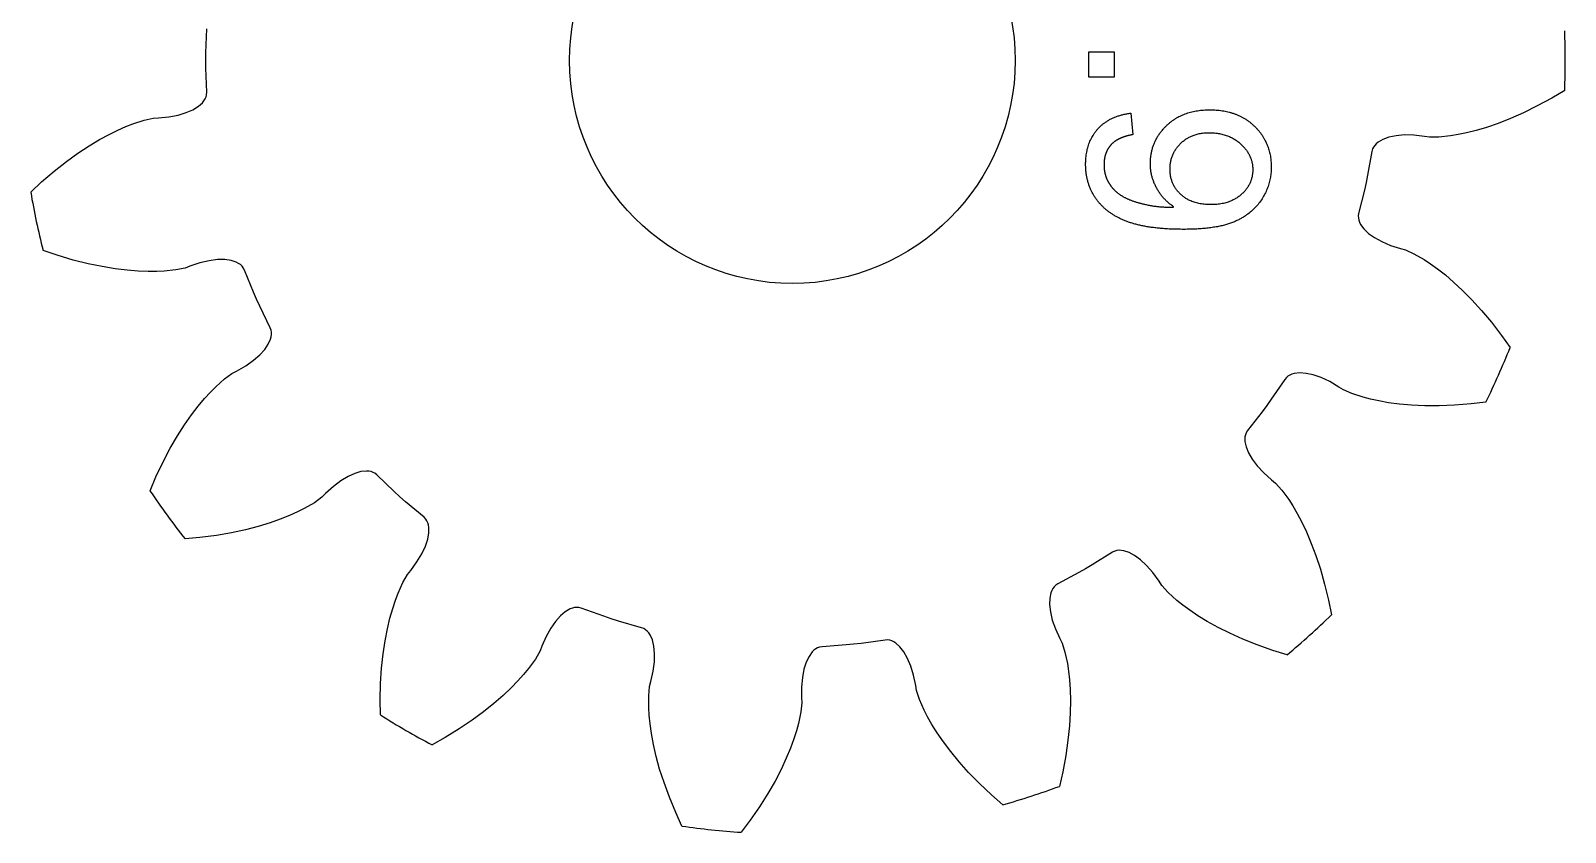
# Model space of a CAD drawing. Header units: millimetres. Extents: x 10 to 192, y -91 to 170.
# Drawn here: x 72.12 to 89, y 67.52 to 76.33 of the extents above; entities that cross this region are included whole.
import ezdxf

# ---------------------------------------------------------------- set-up
doc = ezdxf.new("R2010")
doc.units = ezdxf.units.MM
doc.layers.add('Sketch plane 01', color=7, linetype='Continuous')

msp = doc.modelspace()

# ---------------------------------------------------------------- linework, layer by layer
at = {"layer": 'Sketch plane 01'}
for p, q in [((74.051, 76.084), (74.059, 76.348)), ((74.051, 76.084), (74.059, 76.348)), ((74.05, 76), (74.051, 76.084)), ((74.05, 76), (74.051, 76.084)), ((74.051, 75.916), (74.05, 76)), ((74.051, 75.916), (74.05, 76)), ((83.759, 75.817), (83.759, 76.097)), ((83.759, 76.097), (84.038, 76.097)), ((84.038, 76.097), (84.038, 75.817)), ((74.059, 75.652), (74.051, 75.916)), ((74.059, 75.652), (74.051, 75.916)), ((84.038, 75.817), (83.759, 75.817)), ((74.052, 75.602), (74.058, 75.624)), ((74.052, 75.602), (74.058, 75.624)), ((74.058, 75.624), (74.059, 75.652)), ((74.058, 75.624), (74.059, 75.652)), ((88.994, 75.672), (88.853, 75.588)), ((88.994, 75.672), (88.853, 75.588)), ((73.834, 75.428), (73.908, 75.46)), ((73.834, 75.428), (73.908, 75.46)), ((73.908, 75.46), (73.968, 75.497)), ((73.908, 75.46), (73.968, 75.497)), ((73.968, 75.497), (74.013, 75.537)), ((73.968, 75.497), (74.013, 75.537)), ((74.013, 75.537), (74.029, 75.559)), ((74.013, 75.537), (74.029, 75.559)), ((74.029, 75.559), (74.043, 75.58)), ((74.029, 75.559), (74.043, 75.58)), ((74.043, 75.58), (74.052, 75.602)), ((74.043, 75.58), (74.052, 75.602)), ((88.692, 75.501), (88.54, 75.426)), ((88.692, 75.501), (88.54, 75.426)), ((88.853, 75.588), (88.692, 75.501)), ((88.853, 75.588), (88.692, 75.501)), ((73.083, 75.236), (73.171, 75.275)), ((73.083, 75.236), (73.171, 75.275)), ((73.171, 75.275), (73.248, 75.305)), ((73.171, 75.275), (73.248, 75.305)), ((73.248, 75.305), (73.372, 75.345)), ((73.248, 75.305), (73.372, 75.345)), ((73.248, 75.305), (73.248, 75.305)), ((73.372, 75.345), (73.471, 75.367)), ((73.372, 75.345), (73.471, 75.367)), ((73.471, 75.367), (73.528, 75.37)), ((73.471, 75.367), (73.528, 75.37)), ((73.528, 75.37), (73.644, 75.381)), ((73.528, 75.37), (73.644, 75.381)), ((73.644, 75.381), (73.746, 75.401)), ((73.644, 75.381), (73.746, 75.401)), ((73.746, 75.401), (73.834, 75.428)), ((73.746, 75.401), (73.834, 75.428)), ((84.221, 75.422), (84.243, 75.186)), ((88.261, 75.31), (88.133, 75.266)), ((88.261, 75.31), (88.133, 75.266)), ((88.396, 75.362), (88.261, 75.31)), ((88.396, 75.362), (88.261, 75.31)), ((88.54, 75.426), (88.396, 75.362)), ((88.54, 75.426), (88.396, 75.362)), ((72.765, 75.061), (72.881, 75.131)), ((72.765, 75.061), (72.881, 75.131)), ((72.881, 75.131), (72.986, 75.188)), ((72.881, 75.131), (72.986, 75.188)), ((72.986, 75.188), (73.083, 75.236)), ((72.986, 75.188), (73.083, 75.236)), ((86.942, 75.104), (86.921, 75.086)), ((86.942, 75.104), (86.921, 75.086)), ((86.994, 75.134), (86.942, 75.104)), ((86.994, 75.134), (86.942, 75.104)), ((87.06, 75.158), (86.994, 75.134)), ((87.06, 75.158), (86.994, 75.134)), ((87.139, 75.174), (87.06, 75.158)), ((87.139, 75.174), (87.06, 75.158)), ((87.231, 75.182), (87.139, 75.174)), ((87.231, 75.182), (87.139, 75.174)), ((87.335, 75.18), (87.231, 75.182)), ((87.335, 75.18), (87.231, 75.182)), ((87.45, 75.167), (87.335, 75.18)), ((87.45, 75.167), (87.335, 75.18)), ((87.507, 75.158), (87.45, 75.167)), ((87.507, 75.158), (87.45, 75.167)), ((87.609, 75.159), (87.507, 75.158)), ((87.609, 75.159), (87.507, 75.158)), ((87.738, 75.172), (87.609, 75.159)), ((87.738, 75.172), (87.609, 75.159)), ((87.82, 75.186), (87.738, 75.172)), ((87.82, 75.186), (87.738, 75.172)), ((87.914, 75.205), (87.82, 75.186)), ((87.914, 75.205), (87.82, 75.186)), ((88.018, 75.232), (87.914, 75.205)), ((88.018, 75.232), (87.914, 75.205)), ((88.133, 75.266), (88.018, 75.232)), ((88.133, 75.266), (88.018, 75.232)), ((72.516, 74.89), (72.644, 74.982)), ((72.516, 74.89), (72.644, 74.982)), ((72.644, 74.982), (72.765, 75.061)), ((72.644, 74.982), (72.765, 75.061)), ((86.872, 75.001), (86.826, 74.741)), ((86.872, 75.001), (86.826, 74.741)), ((86.88, 75.028), (86.872, 75.001)), ((86.88, 75.028), (86.872, 75.001)), ((86.89, 75.048), (86.88, 75.028)), ((86.89, 75.048), (86.88, 75.028)), ((86.904, 75.068), (86.89, 75.048)), ((86.904, 75.068), (86.89, 75.048)), ((86.921, 75.086), (86.904, 75.068)), ((86.921, 75.086), (86.904, 75.068)), ((72.244, 74.667), (72.383, 74.785)), ((72.244, 74.667), (72.383, 74.785)), ((72.383, 74.785), (72.516, 74.89)), ((72.383, 74.785), (72.516, 74.89)), ((72.124, 74.555), (72.244, 74.667)), ((72.124, 74.555), (72.244, 74.667)), ((86.809, 74.659), (86.791, 74.577)), ((86.809, 74.659), (86.791, 74.577)), ((86.826, 74.741), (86.809, 74.659)), ((86.826, 74.741), (86.809, 74.659)), ((86.791, 74.577), (86.727, 74.32)), ((86.791, 74.577), (86.727, 74.32)), ((86.727, 74.32), (86.723, 74.293)), ((86.727, 74.32), (86.723, 74.293)), ((86.723, 74.293), (86.724, 74.27)), ((86.723, 74.293), (86.724, 74.27)), ((86.724, 74.27), (86.729, 74.247)), ((86.724, 74.27), (86.729, 74.247)), ((86.729, 74.247), (86.737, 74.223)), ((86.729, 74.247), (86.737, 74.223)), ((86.737, 74.223), (86.749, 74.199)), ((86.737, 74.223), (86.749, 74.199)), ((86.749, 74.199), (86.785, 74.15)), ((86.749, 74.199), (86.785, 74.15)), ((86.785, 74.15), (86.836, 74.101)), ((86.785, 74.15), (86.836, 74.101)), ((86.836, 74.101), (86.901, 74.054)), ((86.836, 74.101), (86.901, 74.054)), ((86.901, 74.054), (86.982, 74.01)), ((86.901, 74.054), (86.982, 74.01)), ((86.982, 74.01), (87.078, 73.969)), ((86.982, 74.01), (87.078, 73.969)), ((87.078, 73.969), (87.188, 73.934)), ((87.078, 73.969), (87.188, 73.934)), ((87.188, 73.934), (87.244, 73.919)), ((87.188, 73.934), (87.244, 73.919)), ((87.244, 73.919), (87.336, 73.877)), ((87.244, 73.919), (87.336, 73.877)), ((72.416, 73.86), (72.26, 73.913)), ((72.416, 73.86), (72.26, 73.913)), ((72.591, 73.808), (72.416, 73.86)), ((72.591, 73.808), (72.416, 73.86)), ((72.755, 73.767), (72.591, 73.808)), ((72.755, 73.767), (72.591, 73.808)), ((72.91, 73.735), (72.755, 73.767)), ((72.91, 73.735), (72.755, 73.767)), ((73.985, 73.777), (73.875, 73.74)), ((73.985, 73.777), (73.875, 73.74)), ((74.086, 73.8), (73.985, 73.777)), ((74.086, 73.8), (73.985, 73.777)), ((74.177, 73.812), (74.086, 73.8)), ((74.177, 73.812), (74.086, 73.8)), ((74.258, 73.812), (74.177, 73.812)), ((74.258, 73.812), (74.177, 73.812)), ((74.328, 73.803), (74.258, 73.812)), ((74.328, 73.803), (74.258, 73.812)), ((74.385, 73.784), (74.328, 73.803)), ((74.385, 73.784), (74.328, 73.803)), ((74.409, 73.771), (74.385, 73.784)), ((74.409, 73.771), (74.385, 73.784)), ((74.43, 73.757), (74.409, 73.771)), ((74.43, 73.757), (74.409, 73.771)), ((74.448, 73.741), (74.43, 73.757)), ((74.448, 73.741), (74.43, 73.757)), ((87.336, 73.877), (87.449, 73.812)), ((87.336, 73.877), (87.449, 73.812)), ((87.449, 73.812), (87.518, 73.767)), ((87.449, 73.812), (87.518, 73.767)), ((87.518, 73.767), (87.596, 73.711)), ((87.518, 73.767), (87.596, 73.711)), ((73.052, 73.711), (72.91, 73.735)), ((73.052, 73.711), (72.91, 73.735)), ((73.186, 73.695), (73.052, 73.711)), ((73.186, 73.695), (73.052, 73.711)), ((73.306, 73.685), (73.186, 73.695)), ((73.306, 73.685), (73.186, 73.695)), ((73.414, 73.681), (73.306, 73.685)), ((73.414, 73.681), (73.306, 73.685)), ((73.51, 73.682), (73.414, 73.681)), ((73.51, 73.682), (73.414, 73.681)), ((73.592, 73.685), (73.51, 73.682)), ((73.592, 73.685), (73.51, 73.682)), ((73.721, 73.699), (73.592, 73.685)), ((73.721, 73.699), (73.592, 73.685)), ((73.821, 73.72), (73.721, 73.699)), ((73.821, 73.72), (73.721, 73.699)), ((73.875, 73.74), (73.821, 73.72)), ((73.875, 73.74), (73.821, 73.72)), ((74.462, 73.723), (74.448, 73.741)), ((74.462, 73.723), (74.448, 73.741)), ((74.475, 73.698), (74.462, 73.723)), ((74.475, 73.698), (74.462, 73.723)), ((74.574, 73.454), (74.475, 73.698)), ((74.574, 73.454), (74.475, 73.698)), ((87.596, 73.711), (87.681, 73.644)), ((87.596, 73.711), (87.681, 73.644)), ((87.681, 73.644), (87.772, 73.566)), ((87.681, 73.644), (87.772, 73.566)), ((74.608, 73.377), (74.574, 73.454)), ((74.608, 73.377), (74.574, 73.454)), ((87.772, 73.566), (87.871, 73.474)), ((87.772, 73.566), (87.871, 73.474)), ((87.871, 73.474), (87.972, 73.371)), ((87.871, 73.474), (87.972, 73.371)), ((74.642, 73.3), (74.608, 73.377)), ((74.642, 73.3), (74.608, 73.377)), ((74.758, 73.062), (74.642, 73.3)), ((74.758, 73.062), (74.642, 73.3)), ((87.972, 73.371), (88.078, 73.254)), ((87.972, 73.371), (88.078, 73.254)), ((88.078, 73.254), (88.187, 73.124)), ((88.078, 73.254), (88.187, 73.124)), ((88.187, 73.124), (88.298, 72.979)), ((88.187, 73.124), (88.298, 72.979)), ((74.737, 72.884), (74.762, 72.939)), ((74.737, 72.884), (74.762, 72.939)), ((74.767, 73.036), (74.758, 73.062)), ((74.767, 73.036), (74.758, 73.062)), ((74.762, 72.939), (74.768, 72.965)), ((74.762, 72.939), (74.768, 72.965)), ((74.771, 73.014), (74.767, 73.036)), ((74.771, 73.014), (74.767, 73.036)), ((74.768, 72.965), (74.772, 72.99)), ((74.768, 72.965), (74.772, 72.99)), ((74.772, 72.99), (74.771, 73.014)), ((74.772, 72.99), (74.771, 73.014)), ((88.298, 72.979), (88.393, 72.845)), ((88.298, 72.979), (88.393, 72.845)), ((74.573, 72.706), (74.643, 72.766)), ((74.573, 72.706), (74.643, 72.766)), ((74.643, 72.766), (74.698, 72.825)), ((74.643, 72.766), (74.698, 72.825)), ((74.698, 72.825), (74.737, 72.884)), ((74.698, 72.825), (74.737, 72.884)), ((74.336, 72.562), (74.387, 72.588)), ((74.336, 72.562), (74.387, 72.588)), ((74.387, 72.588), (74.488, 72.646)), ((74.387, 72.588), (74.488, 72.646)), ((74.488, 72.646), (74.573, 72.706)), ((74.488, 72.646), (74.573, 72.706)), ((74.1, 72.356), (74.158, 72.415)), ((74.1, 72.356), (74.158, 72.415)), ((74.158, 72.415), (74.254, 72.502)), ((74.158, 72.415), (74.254, 72.502)), ((74.254, 72.502), (74.336, 72.562)), ((74.254, 72.502), (74.336, 72.562)), ((85.915, 72.496), (85.767, 72.277)), ((85.915, 72.496), (85.767, 72.277)), ((85.933, 72.517), (85.915, 72.496)), ((85.933, 72.517), (85.915, 72.496)), ((85.95, 72.532), (85.933, 72.517)), ((85.95, 72.532), (85.933, 72.517)), ((85.971, 72.544), (85.95, 72.532)), ((85.971, 72.544), (85.95, 72.532)), ((85.994, 72.554), (85.971, 72.544)), ((85.994, 72.554), (85.971, 72.544)), ((86.02, 72.561), (85.994, 72.554)), ((86.02, 72.561), (85.994, 72.554)), ((86.08, 72.567), (86.02, 72.561)), ((86.08, 72.567), (86.02, 72.561)), ((86.15, 72.562), (86.08, 72.567)), ((86.15, 72.562), (86.08, 72.567)), ((86.229, 72.545), (86.15, 72.562)), ((86.229, 72.545), (86.15, 72.562)), ((86.316, 72.515), (86.229, 72.545)), ((86.316, 72.515), (86.229, 72.545)), ((86.411, 72.471), (86.316, 72.515)), ((86.411, 72.471), (86.316, 72.515)), ((86.511, 72.412), (86.411, 72.471)), ((86.511, 72.412), (86.411, 72.471)), ((86.559, 72.381), (86.511, 72.412)), ((86.559, 72.381), (86.511, 72.412)), ((73.966, 72.203), (74.035, 72.285)), ((73.966, 72.203), (74.035, 72.285)), ((74.035, 72.285), (74.1, 72.356)), ((74.035, 72.285), (74.1, 72.356)), ((85.767, 72.277), (85.718, 72.209)), ((85.767, 72.277), (85.718, 72.209)), ((86.652, 72.34), (86.559, 72.381)), ((86.652, 72.34), (86.559, 72.381)), ((86.776, 72.3), (86.652, 72.34)), ((86.776, 72.3), (86.652, 72.34)), ((86.856, 72.279), (86.776, 72.3)), ((86.856, 72.279), (86.776, 72.3)), ((86.949, 72.259), (86.856, 72.279)), ((86.949, 72.259), (86.856, 72.279)), ((87.056, 72.24), (86.949, 72.259)), ((87.056, 72.24), (86.949, 72.259)), ((87.175, 72.224), (87.056, 72.24)), ((87.175, 72.224), (87.056, 72.24)), ((88.126, 72.246), (87.963, 72.226)), ((88.126, 72.246), (87.963, 72.226)), ((73.815, 71.996), (73.893, 72.107)), ((73.815, 71.996), (73.893, 72.107)), ((73.893, 72.107), (73.966, 72.203)), ((73.893, 72.107), (73.966, 72.203)), ((85.668, 72.141), (85.506, 71.933)), ((85.668, 72.141), (85.506, 71.933)), ((85.718, 72.209), (85.668, 72.141)), ((85.718, 72.209), (85.668, 72.141)), ((87.31, 72.213), (87.175, 72.224)), ((87.31, 72.213), (87.175, 72.224)), ((87.454, 72.206), (87.31, 72.213)), ((87.454, 72.206), (87.31, 72.213)), ((87.611, 72.205), (87.454, 72.206)), ((87.611, 72.205), (87.454, 72.206)), ((87.781, 72.212), (87.611, 72.205)), ((87.781, 72.212), (87.611, 72.205)), ((87.963, 72.226), (87.781, 72.212)), ((87.963, 72.226), (87.781, 72.212)), ((73.737, 71.875), (73.815, 71.996)), ((73.737, 71.875), (73.815, 71.996)), ((85.491, 71.909), (85.483, 71.888)), ((85.491, 71.909), (85.483, 71.888)), ((85.506, 71.933), (85.491, 71.909)), ((85.506, 71.933), (85.491, 71.909)), ((73.579, 71.589), (73.658, 71.739)), ((73.579, 71.589), (73.658, 71.739)), ((73.658, 71.739), (73.737, 71.875)), ((73.658, 71.739), (73.737, 71.875)), ((85.477, 71.865), (85.475, 71.84)), ((85.477, 71.865), (85.475, 71.84)), ((85.475, 71.84), (85.477, 71.813)), ((85.475, 71.84), (85.477, 71.813)), ((85.483, 71.888), (85.477, 71.865)), ((85.483, 71.888), (85.477, 71.865)), ((85.477, 71.813), (85.489, 71.753)), ((85.477, 71.813), (85.489, 71.753)), ((85.489, 71.753), (85.515, 71.688)), ((85.489, 71.753), (85.515, 71.688)), ((73.5, 71.424), (73.579, 71.589)), ((73.5, 71.424), (73.579, 71.589)), ((85.515, 71.688), (85.556, 71.619)), ((85.515, 71.688), (85.556, 71.619)), ((85.556, 71.619), (85.612, 71.545)), ((85.556, 71.619), (85.612, 71.545)), ((73.436, 71.273), (73.5, 71.424)), ((73.436, 71.273), (73.5, 71.424)), ((75.614, 71.429), (75.535, 71.382)), ((75.614, 71.429), (75.535, 71.382)), ((75.688, 71.463), (75.614, 71.429)), ((75.688, 71.463), (75.614, 71.429)), ((75.755, 71.482), (75.688, 71.463)), ((75.755, 71.482), (75.688, 71.463)), ((75.815, 71.488), (75.755, 71.482)), ((75.815, 71.488), (75.755, 71.482)), ((75.842, 71.487), (75.815, 71.488)), ((75.842, 71.487), (75.815, 71.488)), ((75.867, 71.482), (75.842, 71.487)), ((75.867, 71.482), (75.842, 71.487)), ((75.89, 71.474), (75.867, 71.482)), ((75.89, 71.474), (75.867, 71.482)), ((75.91, 71.464), (75.89, 71.474)), ((75.91, 71.464), (75.89, 71.474)), ((75.932, 71.447), (75.91, 71.464)), ((75.932, 71.447), (75.91, 71.464)), ((76.122, 71.263), (75.932, 71.447)), ((76.122, 71.263), (75.932, 71.447)), ((85.612, 71.545), (85.683, 71.469)), ((85.612, 71.545), (85.683, 71.469)), ((85.683, 71.469), (85.77, 71.392)), ((85.683, 71.469), (85.77, 71.392)), ((85.77, 71.392), (85.814, 71.356)), ((85.77, 71.392), (85.814, 71.356)), ((75.367, 71.241), (75.326, 71.2)), ((75.367, 71.241), (75.326, 71.2)), ((75.452, 71.319), (75.367, 71.241)), ((75.452, 71.319), (75.367, 71.241)), ((75.535, 71.382), (75.452, 71.319)), ((75.535, 71.382), (75.452, 71.319)), ((76.184, 71.207), (76.122, 71.263)), ((76.184, 71.207), (76.122, 71.263)), ((85.814, 71.356), (85.882, 71.28)), ((85.814, 71.356), (85.882, 71.28)), ((85.882, 71.28), (85.958, 71.175)), ((85.882, 71.28), (85.958, 71.175)), ((75.131, 71.076), (75.057, 71.039)), ((75.131, 71.076), (75.057, 71.039)), ((75.243, 71.141), (75.131, 71.076)), ((75.243, 71.141), (75.131, 71.076)), ((75.326, 71.2), (75.243, 71.141)), ((75.326, 71.2), (75.243, 71.141)), ((76.247, 71.151), (76.184, 71.207)), ((76.247, 71.151), (76.184, 71.207)), ((76.449, 70.981), (76.247, 71.151)), ((76.449, 70.981), (76.247, 71.151)), ((85.958, 71.175), (86.003, 71.105)), ((85.958, 71.175), (86.003, 71.105)), ((86.003, 71.105), (86.051, 71.022)), ((86.003, 71.105), (86.051, 71.022)), ((74.756, 70.919), (74.627, 70.88)), ((74.756, 70.919), (74.627, 70.88)), ((74.869, 70.959), (74.756, 70.919)), ((74.869, 70.959), (74.756, 70.919)), ((74.969, 70.999), (74.869, 70.959)), ((74.969, 70.999), (74.869, 70.959)), ((75.057, 71.039), (74.969, 70.999)), ((75.057, 71.039), (74.969, 70.999)), ((76.468, 70.961), (76.449, 70.981)), ((76.468, 70.961), (76.449, 70.981)), ((76.481, 70.942), (76.468, 70.961)), ((76.481, 70.942), (76.468, 70.961)), ((76.491, 70.92), (76.481, 70.942)), ((76.491, 70.92), (76.481, 70.942)), ((76.498, 70.896), (76.491, 70.92)), ((76.498, 70.896), (76.491, 70.92)), ((76.503, 70.869), (76.498, 70.896)), ((76.503, 70.869), (76.498, 70.896)), ((86.051, 71.022), (86.102, 70.927)), ((86.051, 71.022), (86.102, 70.927)), ((86.102, 70.927), (86.153, 70.819)), ((86.102, 70.927), (86.153, 70.819)), ((73.985, 70.757), (73.821, 70.742)), ((73.985, 70.757), (73.821, 70.742)), ((74.166, 70.781), (73.985, 70.757)), ((74.166, 70.781), (73.985, 70.757)), ((74.333, 70.81), (74.166, 70.781)), ((74.333, 70.81), (74.166, 70.781)), ((74.487, 70.843), (74.333, 70.81)), ((74.487, 70.843), (74.333, 70.81)), ((74.627, 70.88), (74.487, 70.843)), ((74.627, 70.88), (74.487, 70.843)), ((76.465, 70.663), (76.491, 70.74)), ((76.465, 70.663), (76.491, 70.74)), ((76.491, 70.74), (76.503, 70.809)), ((76.491, 70.74), (76.503, 70.809)), ((76.503, 70.809), (76.503, 70.869)), ((76.503, 70.809), (76.503, 70.869)), ((86.153, 70.819), (86.206, 70.694)), ((86.153, 70.819), (86.206, 70.694)), ((76.372, 70.491), (76.426, 70.58)), ((76.372, 70.491), (76.426, 70.58)), ((76.426, 70.58), (76.465, 70.663)), ((76.426, 70.58), (76.465, 70.663)), ((84.022, 70.596), (83.798, 70.457)), ((84.022, 70.596), (83.798, 70.457)), ((84.047, 70.609), (84.022, 70.596)), ((84.047, 70.609), (84.022, 70.596)), ((84.068, 70.615), (84.047, 70.609)), ((84.068, 70.615), (84.047, 70.609)), ((84.092, 70.618), (84.068, 70.615)), ((84.092, 70.618), (84.068, 70.615)), ((84.117, 70.617), (84.092, 70.618)), ((84.117, 70.617), (84.092, 70.618)), ((84.144, 70.613), (84.117, 70.617)), ((84.144, 70.613), (84.117, 70.617)), ((84.202, 70.594), (84.144, 70.613)), ((84.202, 70.594), (84.144, 70.613)), ((84.264, 70.561), (84.202, 70.594)), ((84.264, 70.561), (84.202, 70.594)), ((84.329, 70.513), (84.264, 70.561)), ((84.329, 70.513), (84.264, 70.561)), ((86.206, 70.694), (86.257, 70.559)), ((86.206, 70.694), (86.257, 70.559)), ((86.257, 70.559), (86.306, 70.409)), ((86.257, 70.559), (86.306, 70.409)), ((76.267, 70.353), (76.303, 70.397)), ((76.267, 70.353), (76.303, 70.397)), ((76.303, 70.397), (76.372, 70.491)), ((76.303, 70.397), (76.372, 70.491)), ((83.725, 70.414), (83.652, 70.373)), ((83.725, 70.414), (83.652, 70.373)), ((83.798, 70.457), (83.725, 70.414)), ((83.798, 70.457), (83.725, 70.414)), ((84.396, 70.45), (84.329, 70.513)), ((84.396, 70.45), (84.329, 70.513)), ((84.464, 70.372), (84.396, 70.45)), ((84.464, 70.372), (84.396, 70.45)), ((86.306, 70.409), (86.353, 70.246)), ((86.306, 70.409), (86.353, 70.246)), ((76.164, 70.146), (76.217, 70.264)), ((76.164, 70.146), (76.217, 70.264)), ((76.217, 70.264), (76.267, 70.353)), ((76.217, 70.264), (76.267, 70.353)), ((83.38, 70.217), (83.365, 70.198)), ((83.38, 70.217), (83.365, 70.198)), ((83.396, 70.233), (83.38, 70.217)), ((83.396, 70.233), (83.38, 70.217)), ((83.419, 70.248), (83.396, 70.233)), ((83.419, 70.248), (83.396, 70.233)), ((83.652, 70.373), (83.419, 70.248)), ((83.652, 70.373), (83.419, 70.248)), ((84.532, 70.278), (84.464, 70.372)), ((84.532, 70.278), (84.464, 70.372)), ((84.563, 70.229), (84.532, 70.278)), ((84.563, 70.229), (84.532, 70.278)), ((84.632, 70.154), (84.563, 70.229)), ((84.632, 70.154), (84.563, 70.229)), ((86.353, 70.246), (86.395, 70.069)), ((86.353, 70.246), (86.395, 70.069)), ((76.105, 69.977), (76.135, 70.068)), ((76.105, 69.977), (76.135, 70.068)), ((76.135, 70.068), (76.164, 70.146)), ((76.135, 70.068), (76.164, 70.146)), ((83.33, 70.091), (83.328, 70.021)), ((83.33, 70.091), (83.328, 70.021)), ((83.343, 70.15), (83.33, 70.091)), ((83.343, 70.15), (83.33, 70.091)), ((83.353, 70.176), (83.343, 70.15)), ((83.353, 70.176), (83.343, 70.15)), ((83.365, 70.198), (83.353, 70.176)), ((83.365, 70.198), (83.353, 70.176)), ((84.728, 70.067), (84.632, 70.154)), ((84.728, 70.067), (84.632, 70.154)), ((84.793, 70.015), (84.728, 70.067)), ((84.793, 70.015), (84.728, 70.067)), ((86.395, 70.069), (86.427, 69.907)), ((86.395, 70.069), (86.427, 69.907)), ((76.047, 69.756), (76.075, 69.873)), ((76.047, 69.756), (76.075, 69.873)), ((76.075, 69.873), (76.105, 69.977)), ((76.075, 69.873), (76.105, 69.977)), ((77.949, 69.898), (77.896, 69.837)), ((77.949, 69.898), (77.896, 69.837)), ((78.003, 69.943), (77.949, 69.898)), ((78.003, 69.943), (77.949, 69.898)), ((78.055, 69.973), (78.003, 69.943)), ((78.055, 69.973), (78.003, 69.943)), ((78.081, 69.983), (78.055, 69.973)), ((78.081, 69.983), (78.055, 69.973)), ((78.105, 69.988), (78.081, 69.983)), ((78.105, 69.988), (78.081, 69.983)), ((78.129, 69.99), (78.105, 69.988)), ((78.129, 69.99), (78.105, 69.988)), ((78.152, 69.989), (78.129, 69.99)), ((78.152, 69.989), (78.129, 69.99)), ((78.179, 69.982), (78.152, 69.989)), ((78.179, 69.982), (78.152, 69.989)), ((78.427, 69.892), (78.179, 69.982)), ((78.427, 69.892), (78.179, 69.982)), ((78.507, 69.866), (78.427, 69.892)), ((78.507, 69.866), (78.427, 69.892)), ((83.328, 70.021), (83.337, 69.941)), ((83.328, 70.021), (83.337, 69.941)), ((83.337, 69.941), (83.358, 69.851)), ((83.337, 69.941), (83.358, 69.851)), ((84.87, 69.959), (84.793, 70.015)), ((84.87, 69.959), (84.793, 70.015)), ((84.96, 69.899), (84.87, 69.959)), ((84.96, 69.899), (84.87, 69.959)), ((85.062, 69.836), (84.96, 69.899)), ((85.062, 69.836), (84.96, 69.899)), ((76.022, 69.623), (76.047, 69.756)), ((76.022, 69.623), (76.047, 69.756)), ((77.843, 69.761), (77.793, 69.671)), ((77.843, 69.761), (77.793, 69.671)), ((77.896, 69.837), (77.843, 69.761)), ((77.896, 69.837), (77.843, 69.761)), ((78.587, 69.84), (78.507, 69.866)), ((78.587, 69.84), (78.507, 69.866)), ((78.841, 69.767), (78.587, 69.84)), ((78.841, 69.767), (78.587, 69.84)), ((78.866, 69.757), (78.841, 69.767)), ((78.866, 69.757), (78.841, 69.767)), ((78.886, 69.745), (78.866, 69.757)), ((78.886, 69.745), (78.866, 69.757)), ((78.904, 69.729), (78.886, 69.745)), ((78.904, 69.729), (78.886, 69.745)), ((78.92, 69.71), (78.904, 69.729)), ((78.92, 69.71), (78.904, 69.729)), ((78.935, 69.687), (78.92, 69.71)), ((78.935, 69.687), (78.92, 69.71)), ((83.358, 69.851), (83.392, 69.753)), ((83.358, 69.851), (83.392, 69.753)), ((83.392, 69.753), (83.44, 69.647)), ((83.392, 69.753), (83.44, 69.647)), ((85.181, 69.77), (85.062, 69.836)), ((85.181, 69.77), (85.062, 69.836)), ((85.309, 69.706), (85.181, 69.77)), ((85.309, 69.706), (85.181, 69.77)), ((85.453, 69.641), (85.309, 69.706)), ((85.453, 69.641), (85.309, 69.706)), ((76, 69.481), (76.022, 69.623)), ((76, 69.481), (76.022, 69.623)), ((77.746, 69.564), (77.726, 69.511)), ((77.746, 69.564), (77.726, 69.511)), ((77.793, 69.671), (77.746, 69.564)), ((77.793, 69.671), (77.746, 69.564)), ((78.96, 69.632), (78.935, 69.687)), ((78.96, 69.632), (78.935, 69.687)), ((78.977, 69.564), (78.96, 69.632)), ((78.977, 69.564), (78.96, 69.632)), ((78.985, 69.483), (78.977, 69.564)), ((78.985, 69.483), (78.977, 69.564)), ((80.758, 69.534), (80.737, 69.519)), ((80.758, 69.534), (80.737, 69.519)), ((80.778, 69.546), (80.758, 69.534)), ((80.778, 69.546), (80.758, 69.534)), ((80.8, 69.554), (80.778, 69.546)), ((80.8, 69.554), (80.778, 69.546)), ((80.827, 69.558), (80.8, 69.554)), ((80.827, 69.558), (80.8, 69.554)), ((81.091, 69.577), (80.827, 69.558)), ((81.091, 69.577), (80.827, 69.558)), ((81.174, 69.585), (81.091, 69.577)), ((81.174, 69.585), (81.091, 69.577)), ((81.258, 69.595), (81.174, 69.585)), ((81.258, 69.595), (81.174, 69.585)), ((81.519, 69.631), (81.258, 69.595)), ((81.519, 69.631), (81.258, 69.595)), ((81.547, 69.632), (81.519, 69.631)), ((81.547, 69.632), (81.519, 69.631)), ((81.57, 69.629), (81.547, 69.632)), ((81.57, 69.629), (81.547, 69.632)), ((81.592, 69.622), (81.57, 69.629)), ((81.592, 69.622), (81.57, 69.629)), ((81.615, 69.611), (81.592, 69.622)), ((81.615, 69.611), (81.592, 69.622)), ((81.638, 69.597), (81.615, 69.611)), ((81.638, 69.597), (81.615, 69.611)), ((81.683, 69.556), (81.638, 69.597)), ((81.683, 69.556), (81.638, 69.597)), ((81.726, 69.501), (81.683, 69.556)), ((81.726, 69.501), (81.683, 69.556)), ((83.44, 69.647), (83.466, 69.596)), ((83.44, 69.647), (83.466, 69.596)), ((83.466, 69.596), (83.497, 69.499)), ((83.466, 69.596), (83.497, 69.499)), ((85.61, 69.578), (85.453, 69.641)), ((85.61, 69.578), (85.453, 69.641)), ((85.783, 69.517), (85.61, 69.578)), ((85.783, 69.517), (85.61, 69.578)), ((75.983, 69.324), (76, 69.481)), ((75.983, 69.324), (76, 69.481)), ((77.674, 69.423), (77.598, 69.318)), ((77.674, 69.423), (77.598, 69.318)), ((77.726, 69.511), (77.674, 69.423)), ((77.726, 69.511), (77.674, 69.423)), ((78.97, 69.288), (78.983, 69.391)), ((78.97, 69.288), (78.983, 69.391)), ((78.983, 69.391), (78.985, 69.483)), ((78.983, 69.391), (78.985, 69.483)), ((80.652, 69.388), (80.627, 69.311)), ((80.652, 69.388), (80.627, 69.311)), ((80.683, 69.451), (80.652, 69.388)), ((80.683, 69.451), (80.652, 69.388)), ((80.718, 69.5), (80.683, 69.451)), ((80.718, 69.5), (80.683, 69.451)), ((80.737, 69.519), (80.718, 69.5)), ((80.737, 69.519), (80.718, 69.5)), ((81.766, 69.43), (81.726, 69.501)), ((81.766, 69.43), (81.726, 69.501)), ((81.802, 69.345), (81.766, 69.43)), ((81.802, 69.345), (81.766, 69.43)), ((83.497, 69.499), (83.524, 69.372)), ((83.497, 69.499), (83.524, 69.372)), ((83.524, 69.372), (83.536, 69.29)), ((83.524, 69.372), (83.536, 69.29)), ((85.94, 69.469), (85.783, 69.517)), ((85.94, 69.469), (85.783, 69.517)), ((75.971, 69.155), (75.983, 69.324)), ((75.971, 69.155), (75.983, 69.324)), ((77.545, 69.254), (77.482, 69.182)), ((77.545, 69.254), (77.482, 69.182)), ((77.598, 69.318), (77.545, 69.254)), ((77.598, 69.318), (77.545, 69.254)), ((78.945, 69.175), (78.97, 69.288)), ((78.945, 69.175), (78.97, 69.288)), ((80.61, 69.22), (80.601, 69.117)), ((80.61, 69.22), (80.601, 69.117)), ((80.627, 69.311), (80.61, 69.22)), ((80.627, 69.311), (80.61, 69.22)), ((81.832, 69.246), (81.802, 69.345)), ((81.832, 69.246), (81.802, 69.345)), ((81.856, 69.132), (81.832, 69.246)), ((81.856, 69.132), (81.832, 69.246)), ((83.536, 69.29), (83.547, 69.195)), ((83.536, 69.29), (83.547, 69.195)), ((83.547, 69.195), (83.554, 69.087)), ((83.547, 69.195), (83.554, 69.087)), ((75.967, 68.973), (75.971, 69.155)), ((75.967, 68.973), (75.971, 69.155)), ((77.406, 69.105), (77.319, 69.022)), ((77.406, 69.105), (77.319, 69.022)), ((77.482, 69.182), (77.406, 69.105)), ((77.482, 69.182), (77.406, 69.105)), ((78.92, 69.018), (78.93, 69.119)), ((78.92, 69.018), (78.93, 69.119)), ((78.93, 69.119), (78.945, 69.175)), ((78.93, 69.119), (78.945, 69.175)), ((80.601, 69.117), (80.602, 69.001)), ((80.601, 69.117), (80.602, 69.001)), ((81.865, 69.076), (81.856, 69.132)), ((81.865, 69.076), (81.856, 69.132)), ((81.897, 68.979), (81.865, 69.076)), ((81.897, 68.979), (81.865, 69.076)), ((83.554, 69.087), (83.557, 68.967)), ((83.554, 69.087), (83.557, 68.967)), ((75.969, 68.808), (75.967, 68.973)), ((75.969, 68.808), (75.967, 68.973)), ((77.217, 68.933), (77.105, 68.843)), ((77.217, 68.933), (77.105, 68.843)), ((77.319, 69.022), (77.217, 68.933)), ((77.319, 69.022), (77.217, 68.933)), ((78.92, 68.888), (78.92, 69.018)), ((78.92, 68.888), (78.92, 69.018)), ((78.925, 68.805), (78.92, 68.888)), ((78.925, 68.805), (78.92, 68.888)), ((80.605, 68.943), (80.593, 68.842)), ((80.605, 68.943), (80.593, 68.842)), ((80.602, 69.001), (80.605, 68.943)), ((80.602, 69.001), (80.605, 68.943)), ((81.949, 68.86), (81.897, 68.979)), ((81.949, 68.86), (81.897, 68.979)), ((81.987, 68.787), (81.949, 68.86)), ((81.987, 68.787), (81.949, 68.86)), ((83.557, 68.967), (83.555, 68.832)), ((83.557, 68.967), (83.555, 68.832)), ((76.977, 68.75), (76.836, 68.656)), ((76.977, 68.75), (76.836, 68.656)), ((77.105, 68.843), (76.977, 68.75)), ((77.105, 68.843), (76.977, 68.75)), ((78.935, 68.71), (78.925, 68.805)), ((78.935, 68.71), (78.925, 68.805)), ((78.95, 68.603), (78.935, 68.71)), ((78.95, 68.603), (78.935, 68.71)), ((80.567, 68.715), (80.545, 68.635)), ((80.567, 68.715), (80.545, 68.635)), ((80.593, 68.842), (80.567, 68.715)), ((80.593, 68.842), (80.567, 68.715)), ((82.035, 68.704), (81.987, 68.787)), ((82.035, 68.704), (81.987, 68.787)), ((82.092, 68.612), (82.035, 68.704)), ((82.092, 68.612), (82.035, 68.704)), ((83.546, 68.688), (83.531, 68.531)), ((83.546, 68.688), (83.531, 68.531)), ((83.555, 68.832), (83.546, 68.688)), ((83.555, 68.832), (83.546, 68.688)), ((76.681, 68.56), (76.537, 68.48)), ((76.681, 68.56), (76.537, 68.48)), ((76.836, 68.656), (76.681, 68.56)), ((76.836, 68.656), (76.681, 68.56)), ((78.972, 68.485), (78.95, 68.603)), ((78.972, 68.485), (78.95, 68.603)), ((80.516, 68.544), (80.478, 68.443)), ((80.516, 68.544), (80.478, 68.443)), ((80.545, 68.635), (80.516, 68.544)), ((80.545, 68.635), (80.516, 68.544)), ((82.161, 68.513), (82.092, 68.612)), ((82.161, 68.513), (82.092, 68.612)), ((83.531, 68.531), (83.507, 68.363)), ((83.531, 68.531), (83.507, 68.363)), ((79.002, 68.353), (78.972, 68.485)), ((79.002, 68.353), (78.972, 68.485)), ((79.04, 68.214), (79.002, 68.353)), ((79.04, 68.214), (79.002, 68.353)), ((80.478, 68.443), (80.432, 68.332)), ((80.478, 68.443), (80.432, 68.332)), ((82.242, 68.405), (82.161, 68.513)), ((82.242, 68.405), (82.161, 68.513)), ((82.333, 68.294), (82.242, 68.405)), ((82.333, 68.294), (82.242, 68.405)), ((83.507, 68.363), (83.473, 68.184)), ((83.507, 68.363), (83.473, 68.184)), ((79.089, 68.064), (79.04, 68.214)), ((79.089, 68.064), (79.04, 68.214)), ((80.375, 68.209), (80.309, 68.081)), ((80.375, 68.209), (80.309, 68.081)), ((80.432, 68.332), (80.375, 68.209)), ((80.432, 68.332), (80.375, 68.209)), ((82.438, 68.176), (82.333, 68.294)), ((82.438, 68.176), (82.333, 68.294)), ((83.473, 68.184), (83.437, 68.023)), ((83.473, 68.184), (83.437, 68.023)), ((79.147, 67.905), (79.089, 68.064)), ((79.147, 67.905), (79.089, 68.064)), ((80.309, 68.081), (80.231, 67.944)), ((80.309, 68.081), (80.231, 67.944)), ((82.557, 68.054), (82.438, 68.176)), ((82.557, 68.054), (82.438, 68.176)), ((82.689, 67.929), (82.557, 68.054)), ((82.689, 67.929), (82.557, 68.054)), ((79.217, 67.736), (79.147, 67.905)), ((79.217, 67.736), (79.147, 67.905)), ((80.231, 67.944), (80.14, 67.8)), ((80.231, 67.944), (80.14, 67.8)), ((82.813, 67.821), (82.689, 67.929)), ((82.813, 67.821), (82.689, 67.929)), ((79.286, 67.587), (79.217, 67.736)), ((79.286, 67.587), (79.217, 67.736)), ((80.14, 67.8), (80.037, 67.65)), ((80.14, 67.8), (80.037, 67.65)), ((80.037, 67.65), (79.938, 67.519)), ((80.037, 67.65), (79.938, 67.519))]:
    msp.add_line(p, q, dxfattribs=at)
msp.add_circle((80.5, 76), 2.45, dxfattribs=at)
for start, end in [(357.7886, 2.2114), (357.7886, 2.2114), (189.7886, 194.2114), (189.7886, 194.2114), (333.7886, 338.2114), (333.7886, 338.2114), (213.7886, 218.2114), (213.7886, 218.2114), (309.7886, 314.2114), (309.7886, 314.2114), (237.7886, 242.2114), (237.7886, 242.2114), (285.7886, 290.2114), (285.7886, 290.2114), (261.7886, 266.2114), (261.7886, 266.2114)]:
    msp.add_arc((80.5, 76), 8.5, start, end, dxfattribs=at)
for points, knots in [([(84.243, 75.186), (84.077, 75.156), (84.002, 75.072), (83.927, 74.987), (83.927, 74.855), (83.927, 74.742), (83.979, 74.657), (84.03, 74.571), (84.117, 74.517), (84.203, 74.462), (84.351, 74.426), (84.498, 74.389), (84.651, 74.389), (84.667, 74.389), (84.7, 74.39), (84.582, 74.464), (84.51, 74.591), (84.437, 74.719), (84.437, 74.867), (84.437, 75.115), (84.617, 75.287), (84.797, 75.459), (85.091, 75.459), (85.395, 75.459), (85.58, 75.28), (85.766, 75.1), (85.766, 74.83), (85.766, 74.635), (85.661, 74.474), (85.556, 74.312), (85.362, 74.229), (85.167, 74.145), (84.799, 74.145), (84.416, 74.145), (84.189, 74.228), (83.962, 74.311), (83.844, 74.475), (83.725, 74.64), (83.725, 74.86), (83.725, 75.095), (83.855, 75.244), (83.985, 75.392), (84.221, 75.422)], [0, 0, 0, 0.077277, 0.077277, 0.154554, 0.154554, 0.220677, 0.220677, 0.2868, 0.2868, 0.352924, 0.352924, 0.419047, 0.419047, 0.426132, 0.426132, 0.456082, 0.456082, 0.486033, 0.486033, 0.536041, 0.536041, 0.58605, 0.58605, 0.63768, 0.63768, 0.689309, 0.689309, 0.726597, 0.726597, 0.763885, 0.763885, 0.801173, 0.801173, 0.83998, 0.83998, 0.878788, 0.878788, 0.917595, 0.917595, 0.958797, 0.958797, 1, 1, 1]), ([(85.563, 74.8), (85.563, 74.964), (85.429, 75.085), (85.295, 75.207), (85.083, 75.207), (84.892, 75.207), (84.773, 75.092), (84.653, 74.976), (84.653, 74.807), (84.653, 74.637), (84.773, 74.527), (84.892, 74.417), (85.103, 74.417), (85.315, 74.417), (85.439, 74.53), (85.563, 74.642), (85.563, 74.8)], [0, 0, 0, 0.134888, 0.134888, 0.269776, 0.269776, 0.390829, 0.390829, 0.511882, 0.511882, 0.633912, 0.633912, 0.755941, 0.755941, 0.877971, 0.877971, 1, 1, 1])]:
    msp.add_open_spline(points, degree=2, knots=knots, dxfattribs=at)

doc.saveas('drawing.dxf')
